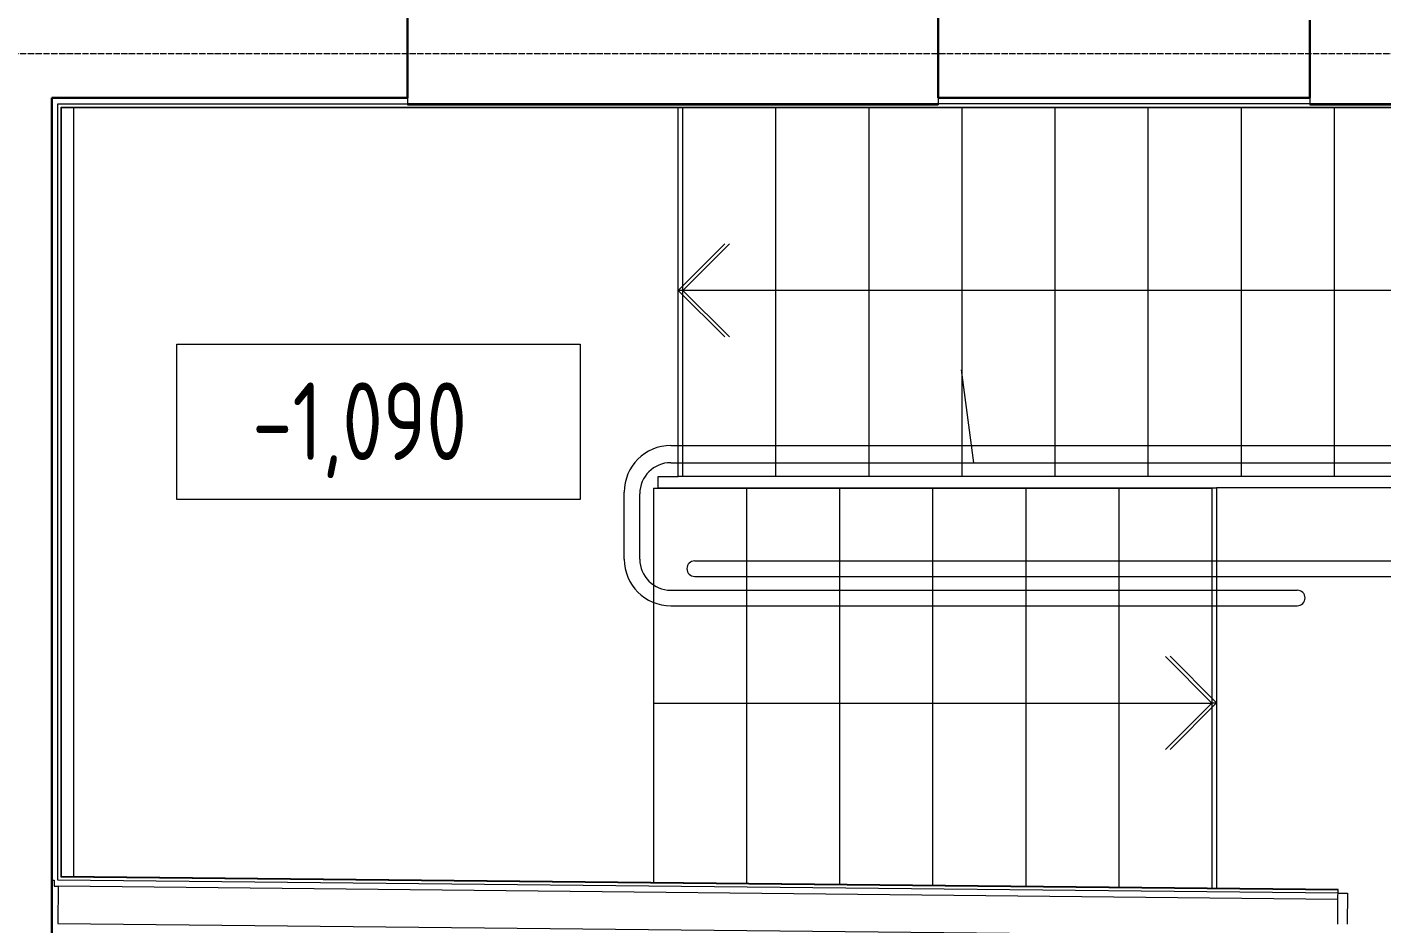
# Model space of a CAD drawing. Header units: millimetres. Extents: x -42533 to 645315, y 3457 to 82611.
# Drawn here: x 37414 to 41780, y 49917 to 52806 of the extents above; entities that cross this region are included whole.
import ezdxf

# ---------------------------------------------------------------- set-up
doc = ezdxf.new("R2010")
doc.units = ezdxf.units.MM
doc.linetypes.add('ADSK_Линия сетки', pattern=[25, 20, -2.5, 0, -2.5])
doc.linetypes.add('ADSK_Штрихпунктирная 2 точки_ш15 п1_5 п1_5 п1_5', pattern=[19.5, 15, -1.5, 0, -1.5, 0, -1.5])
for name, color, linetype, lineweight in [('Аннотация', 7, 'Continuous', 18), ('Лестницы', 7, 'Continuous', 9), ('Оси', 253, 'Continuous', 9), ('Отметки', 7, 'Continuous', 9), ('Перекрытие', 7, 'Continuous', 18), ('Стены внутренние', 7, 'Continuous', 18), ('Стены наружные', 7, 'Continuous', 18), ('Стены несущие', 7, 'Continuous', 30), ('Стены отделка', 7, 'Continuous', 30), ('Стены перегородки', 7, 'Continuous', 30), ('Стены штриховка', 7, 'Continuous', 9), ('Стрелки вверх', 7, 'Continuous', 18), ('ШТРИХОВКА', 252, 'Continuous', 15)]:
    doc.layers.add(name, color=color, linetype=linetype, lineweight=lineweight)
doc.layers.add('Линии', color=7, linetype='Continuous', lineweight=9, true_color=0x00a600)
doc.styles.add('GOST Common_3', font='GOST_Common.ttf', dxfattribs={"width": 0.8, "height": 350})

# ---------------------------------------------------------------- blocks, each defined once
blk = doc.blocks.new('1 этаж')
at = {"layer": 'Аннотация', "color": 8, "lineweight": 20}
for p, q in [((11705.371, 18997.932), (11705.371, 19497.932)), ((11705.371, 19497.932), (13005.371, 19497.932)), ((13005.371, 19497.932), (13005.371, 18997.932)), ((13005.371, 18997.932), (11705.371, 18997.932))]:
    blk.add_line(p, q, dxfattribs=at)
at = {"layer": 'Аннотация', "color": 8, "lineweight": 9}
blk.add_line((14233.254, 19415.755), (14272.75, 19115.755), dxfattribs=at)
at = {"layer": 'Лестницы', "color": 8}
for p, q in [((11372.201, 20259.427), (11372.201, 17783.343)), ((13320.876, 19071.162), (13320.876, 20259.427)), ((13320.876, 19071.162), (13320.876, 20259.427)), ((13335.876, 19071.162), (13335.876, 20259.427)), ((13635.876, 19071.162), (13635.876, 20259.427)), ((13635.876, 19071.162), (13635.876, 20259.427)), ((13935.876, 19071.162), (13935.876, 20259.427)), ((13935.876, 19071.162), (13935.876, 20259.427)), ((14235.876, 19071.162), (14235.876, 20259.427)), ((14235.876, 19071.162), (14235.876, 20259.427)), ((14535.876, 19071.162), (14535.876, 20259.427)), ((14535.876, 19071.162), (14535.876, 20259.427)), ((14835.876, 19071.162), (14835.876, 20259.427)), ((14835.876, 19071.162), (14835.876, 20259.427)), ((15135.876, 19071.162), (15135.876, 20259.427)), ((15135.876, 19071.162), (15135.876, 20259.427)), ((15435.876, 19071.162), (15435.876, 20259.427)), ((15435.876, 19071.162), (15435.876, 20259.427)), ((13255.876, 19071.162), (13320.876, 19071.162)), ((13255.876, 19035.717), (13255.876, 19071.162)), ((13255.876, 19035.717), (13255.876, 19034.269)), ((13255.876, 19035.717), (13555.876, 19035.717)), ((13255.876, 19035.717), (13255.876, 19034.269)), ((13335.876, 19071.162), (13320.876, 19071.162)), ((13635.876, 19071.162), (13335.876, 19071.162)), ((13555.876, 19035.717), (13855.876, 19035.717)), ((13555.876, 19035.717), (13555.876, 19034.269)), ((13555.876, 19035.717), (13555.876, 19034.269)), ((13935.876, 19071.162), (13635.876, 19071.162)), ((13855.876, 19035.717), (14155.876, 19035.717)), ((13855.876, 19035.717), (13855.876, 19034.269)), ((13855.876, 19035.717), (13855.876, 19034.269)), ((14235.876, 19071.162), (13935.876, 19071.162)), ((14155.876, 19035.717), (14455.876, 19035.717)), ((14155.876, 19035.717), (14155.876, 19034.269)), ((14155.876, 19035.717), (14155.876, 19034.269)), ((14535.876, 19071.162), (14235.876, 19071.162)), ((14455.876, 19035.717), (14755.876, 19035.717)), ((14455.876, 19035.717), (14455.876, 19034.269)), ((14455.876, 19035.717), (14455.876, 19034.269)), ((14835.876, 19071.162), (14535.876, 19071.162)), ((14755.876, 19035.717), (15055.876, 19035.717)), ((14755.876, 19035.717), (14755.876, 19034.269)), ((14755.876, 19035.717), (14755.876, 19034.269)), ((15135.876, 19071.162), (14835.876, 19071.162)), ((15435.876, 19071.162), (15135.876, 19071.162)), ((15735.876, 19071.162), (15435.876, 19071.162)), ((13240.876, 19034.269), (13240.876, 17764.279)), ((13240.876, 19034.269), (13540.876, 19034.269)), ((13240.876, 19034.269), (13240.876, 17764.279)), ((13540.876, 19034.269), (13840.876, 19034.269)), ((13540.876, 19034.269), (13540.876, 17761.215)), ((13540.876, 19034.269), (13540.876, 17761.215)), ((13840.876, 19034.269), (14140.876, 19034.269)), ((13840.876, 19034.269), (13840.876, 17758.152)), ((13840.876, 19034.269), (13840.876, 17758.152)), ((14140.876, 19034.269), (14440.876, 19034.269)), ((14140.876, 19034.269), (14140.876, 17755.088)), ((14140.876, 19034.269), (14140.876, 17755.088)), ((14440.876, 19034.269), (14740.876, 19034.269)), ((14440.876, 19034.269), (14440.876, 17752.024)), ((14440.876, 19034.269), (14440.876, 17752.024)), ((14740.876, 19034.269), (15040.876, 19034.269)), ((14740.876, 19034.269), (14740.876, 17748.961)), ((14740.876, 19034.269), (14740.876, 17748.961)), ((15040.876, 19034.269), (15040.876, 17745.897))]:
    blk.add_line(p, q, dxfattribs=at)
at = {"layer": 'Линии', "color": 8, "linetype": 'ADSK_Штрихпунктирная 2 точки_ш15 п1_5 п1_5 п1_5'}
blk.add_line((14159.059, 20621.427), (14159.059, 20281.427), dxfattribs=at)
at = {"layer": 'Линии', "color": 8, "lineweight": 18}
for p, q in [((13297.194, 19171.427), (16610.876, 19171.427)), ((13297.194, 19116.162), (16610.876, 19116.162)), ((13147.194, 18805.455), (13147.194, 19021.427)), ((13197.194, 18805.455), (13197.194, 19016.162)), ((13374.037, 18799.843), (18349.597, 18799.843)), ((13374.037, 18749.843), (18349.597, 18749.843)), ((13297.194, 18705.455), (15315.876, 18705.455)), ((13297.194, 18655.455), (15315.876, 18655.455))]:
    blk.add_line(p, q, dxfattribs=at)
for centre, radius, start, end in [((13297.194, 19021.427), 150, 90, 180), ((13297.194, 19016.162), 100, 90, 180), ((13297.194, 18805.455), 150, 180, 270), ((13297.194, 18805.455), 100, 180, 270), ((13374.037, 18774.843), 25, 90, 270), ((15315.876, 18680.455), 25, 270, 90)]:
    blk.add_arc(centre, radius, start, end, dxfattribs=at)
at = {"layer": 'Оси', "color": 8, "linetype": 'ADSK_Линия сетки'}
blk.add_line((-9557.528, 20433.902), (56672.201, 20433.902), dxfattribs=at)
at = {"layer": 'Перекрытие', "color": 8}
for p, q in [((11372.201, 20259.427), (11372.201, 17783.343)), ((13320.876, 19071.162), (13320.876, 20259.427)), ((13255.876, 19035.717), (13255.876, 19071.162)), ((13255.876, 19071.162), (13320.876, 19071.162)), ((18337.597, 19035.717), (15055.876, 19035.717)), ((15055.876, 19035.717), (15055.876, 17745.744)), ((15447.262, 17729.747), (15477.261, 17729.44)), ((15477.261, 17729.44), (15476.24, 17629.445))]:
    blk.add_line(p, q, dxfattribs=at)
at = {"layer": 'Стены внутренние', "color": 8}
for p, q in [((14159.059, 20271.427), (12449.059, 20271.427)), ((17066.731, 20271.427), (15356.731, 20271.427))]:
    blk.add_line(p, q, dxfattribs=at)
at = {"layer": 'Стены наружные', "color": 8}
for p, q in [((12449.059, 20268.386), (14159.059, 20268.386)), ((15356.731, 20268.386), (17066.731, 20268.386))]:
    blk.add_line(p, q, dxfattribs=at)
at = {"layer": 'Стены несущие', "color": 8}
for p, q in [((12449.059, 20291.427), (12449.059, 20621.427)), ((14159.059, 20291.427), (14159.059, 20621.427)), ((15356.731, 20291.427), (15356.731, 20541.427)), ((11302.201, 20291.427), (12449.059, 20291.427)), ((11302.201, 13530.633), (11302.201, 20291.427)), ((15356.731, 20291.427), (14159.059, 20291.427))]:
    blk.add_line(p, q, dxfattribs=at)
at = {"layer": 'Стены отделка', "color": 8, "lineweight": 9}
for p, q in [((11322.201, 17771.871), (11322.201, 20271.427)), ((11322.201, 20271.427), (12449.059, 20271.427)), ((11334.201, 17783.749), (11334.201, 20259.427)), ((18042.597, 20259.427), (11334.201, 20259.427)), ((12449.059, 20291.427), (12449.059, 20268.386)), ((14159.059, 20291.427), (14159.059, 20268.386)), ((15356.731, 20271.427), (14159.059, 20271.427)), ((15356.731, 20291.427), (15356.731, 20268.386)), ((11302.201, 17772.076), (11310.476, 17771.991)), ((11310.476, 17771.991), (11310.272, 17751.992)), ((15447.385, 17741.746), (11334.201, 17783.749)), ((11310.272, 17751.992), (11322.568, 17751.867)), ((15447.058, 17709.748), (15447.385, 17741.746))]:
    blk.add_line(p, q, dxfattribs=at)
at = {"layer": 'Стены перегородки', "color": 8, "lineweight": 18}
for p, q in [((11322.568, 17751.867), (11321.342, 17631.873)), ((15447.058, 17709.748), (11322.568, 17751.867)), ((15446.241, 17629.752), (15447.058, 17709.748)), ((11321.342, 17631.873), (15445.833, 17589.754))]:
    blk.add_line(p, q, dxfattribs=at)
at = {"layer": 'Стены штриховка', "color": 8}
for p, q in [((11332.201, 17781.77), (11332.201, 20261.427)), ((11332.201, 20261.427), (18044.597, 20261.427)), ((15447.262, 17729.747), (11322.201, 17771.871)), ((15447.364, 17739.746), (11332.201, 17781.77))]:
    blk.add_line(p, q, dxfattribs=at)
at = {"layer": 'Стрелки вверх', "color": 8}
for p, q in [((13320.876, 19671.162), (13470.876, 19821.162)), ((13335.876, 19671.162), (13485.876, 19821.162)), ((13335.876, 19671.162), (13320.876, 19671.162)), ((13320.876, 19671.162), (13470.876, 19521.162)), ((13635.876, 19671.162), (13335.876, 19671.162)), ((13335.876, 19671.162), (13485.876, 19521.162)), ((13935.876, 19671.162), (13635.876, 19671.162)), ((14235.876, 19671.162), (13935.876, 19671.162)), ((14535.876, 19671.162), (14235.876, 19671.162)), ((14835.876, 19671.162), (14535.876, 19671.162)), ((15135.876, 19671.162), (14835.876, 19671.162)), ((15435.876, 19671.162), (15135.876, 19671.162)), ((15735.876, 19671.162), (15435.876, 19671.162)), ((15040.876, 18342.056), (14890.876, 18492.056)), ((15055.876, 18342.78), (14905.876, 18492.78)), ((13240.876, 18342.056), (13540.876, 18342.056)), ((13540.876, 18342.056), (13840.876, 18342.056)), ((13840.876, 18342.056), (14140.876, 18342.056)), ((14140.876, 18342.056), (14440.876, 18342.056)), ((14440.876, 18342.056), (14740.876, 18342.056)), ((14740.876, 18342.056), (15040.876, 18342.056)), ((15040.876, 18342.056), (14890.876, 18192.056)), ((15055.876, 18342.78), (14905.876, 18192.78)), ((15040.876, 18342.78), (15055.876, 18342.78))]:
    blk.add_line(p, q, dxfattribs=at)
at = {"layer": 'Отметки', "color": 8, "lineweight": 20, "insert": (11948.066, 19374.639), "char_height": 250, "width": 977.53229, "attachment_point": 1, "line_spacing_factor": 1.022761, "style": 'GOST Common_3'}
blk.add_mtext('-1,090', dxfattribs=at)

msp = doc.modelspace()

# ---------------------------------------------------------------- block references
at = {"layer": 'ШТРИХОВКА'}
msp.add_blockref('1 этаж', (26191.6, 32286.7), dxfattribs=at)

doc.saveas('drawing.dxf')
